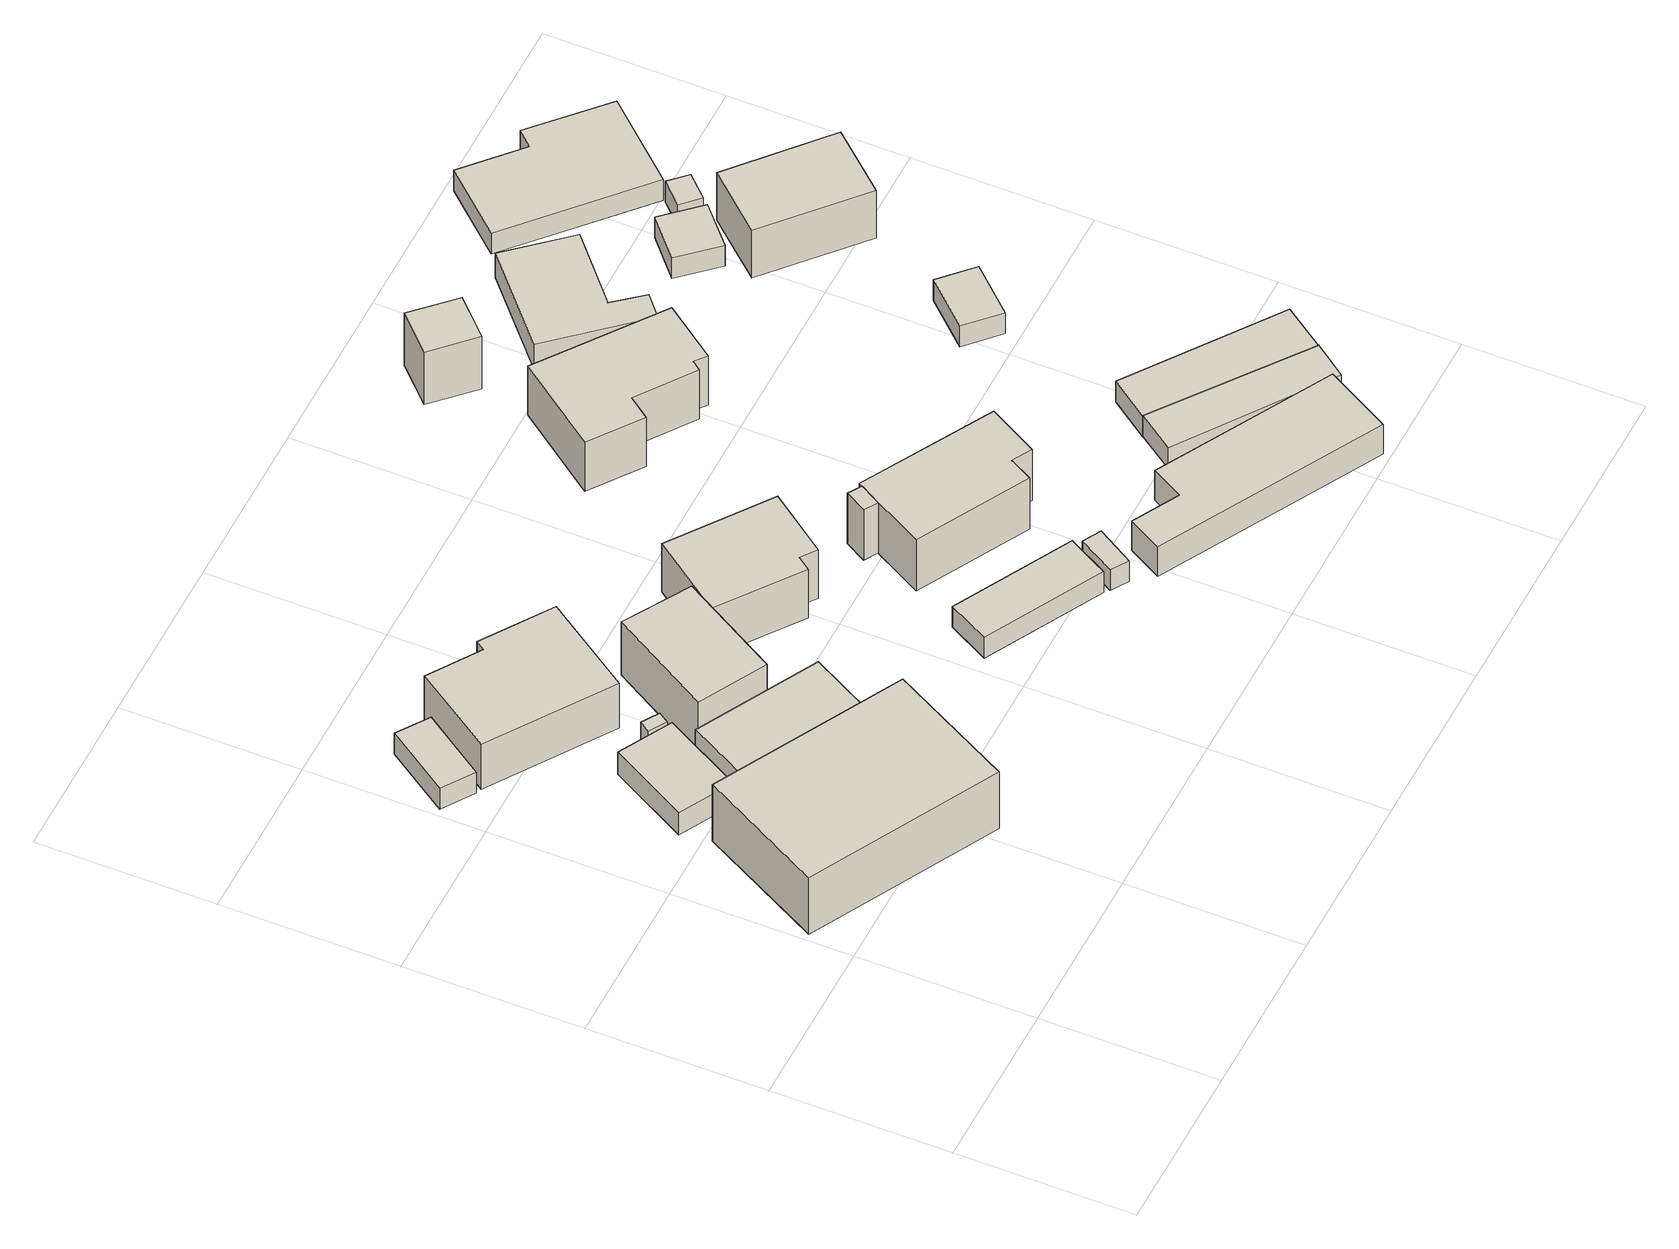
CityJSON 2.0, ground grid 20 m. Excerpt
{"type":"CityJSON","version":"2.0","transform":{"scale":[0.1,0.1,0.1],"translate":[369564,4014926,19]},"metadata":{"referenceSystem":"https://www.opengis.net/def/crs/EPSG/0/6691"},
"CityObjects":{
"building1":{"type":"Building","attributes":{"枝番":1,"利根川水系渡良瀬川洪水浸水想定区域（計画規模）.規模":"L1","利根川水系渡良瀬川洪水浸水想定区域（計画規模）.浸水ランク":"2","利根川水系渡良瀬川洪水浸水想定区域（計画規模）.浸水深":2.29,"利根川水系渡良瀬川洪水浸水想定区域（計画規模）.継続時間":11.9,"利根川水系渡良瀬川洪水浸水想定区域（想定最大規模）.規模":"L2","利根川水系渡良瀬川洪水浸水想定区域（想定最大規模）.浸水ランク":"3","利根川水系渡良瀬川洪水浸水想定区域（想定最大規模）.浸水深":3.91,"利根川水系渡良瀬川洪水浸水想定区域（想定最大規模）.継続時間":32,"利根川水系矢場川洪水浸水想定区域（計画規模）.規模":"L1","利根川水系矢場川洪水浸水想定区域（計画規模）.浸水ランク":"1","利根川水系矢場川洪水浸水想定区域（計画規模）.浸水深":0.05,"利根川水系矢場川洪水浸水想定区域（想定最大規模）.規模":"L2","利根川水系矢場川洪水浸水想定区域（想定最大規模）.浸水ランク":"2","利根川水系矢場川洪水浸水想定区域（想定最大規模）.浸水深":1.38,"利根川水系矢場川洪水浸水想定区域（想定最大規模）.継続時間":16.3,"利根川水系多々良川洪水浸水想定区域（計画規模）.規模":"L1","利根川水系多々良川洪水浸水想定区域（計画規模）.浸水ランク":"2","利根川水系多々良川洪水浸水想定区域（計画規模）.浸水深":0.73,"利根川水系多々良川洪水浸水想定区域（計画規模）.継続時間":4.6,"利根川水系多々良川洪水浸水想定区域（想定最大規模）.規模":"L2","利根川水系多々良川洪水浸水想定区域（想定最大規模）.浸水ランク":"2","利根川水系多々良川洪水浸水想定区域（想定最大規模）.浸水深":1.18,"利根川水系多々良川洪水浸水想定区域（想定最大規模）.継続時間":14.3,"利根川水系利根川洪水浸水想定区域（想定最大規模）.規模":"L2","利根川水系利根川洪水浸水想定区域（想定最大規模）.浸水ランク":"2","利根川水系利根川洪水浸水想定区域（想定最大規模）.浸水深":1.94,"usage":"441","measuredHeight":8.8,"BuildingDetails.prefecture":"10","BuildingDetails.city":"10207","BuildingDetails.surveyYear":2016},"geometry":[{"type":"Solid","lod":"1","boundaries":[[[[0,1,2,3]],[[2,4,5,3]],[[1,6,4,2]],[[0,7,6,1]],[[3,5,7,0]],[[4,6,7,5]]]]}]},
"building2":{"type":"Building","attributes":{"枝番":1,"利根川水系渡良瀬川洪水浸水想定区域（計画規模）.規模":"L1","利根川水系渡良瀬川洪水浸水想定区域（計画規模）.浸水ランク":"2","利根川水系渡良瀬川洪水浸水想定区域（計画規模）.浸水深":1.89,"利根川水系渡良瀬川洪水浸水想定区域（計画規模）.継続時間":11.9,"利根川水系渡良瀬川洪水浸水想定区域（想定最大規模）.規模":"L2","利根川水系渡良瀬川洪水浸水想定区域（想定最大規模）.浸水ランク":"3","利根川水系渡良瀬川洪水浸水想定区域（想定最大規模）.浸水深":3.52,"利根川水系渡良瀬川洪水浸水想定区域（想定最大規模）.継続時間":32.1,"利根川水系矢場川洪水浸水想定区域（想定最大規模）.規模":"L2","利根川水系矢場川洪水浸水想定区域（想定最大規模）.浸水ランク":"2","利根川水系矢場川洪水浸水想定区域（想定最大規模）.浸水深":0.98,"利根川水系矢場川洪水浸水想定区域（想定最大規模）.継続時間":16.3,"利根川水系多々良川洪水浸水想定区域（計画規模）.規模":"L1","利根川水系多々良川洪水浸水想定区域（計画規模）.浸水ランク":"1","利根川水系多々良川洪水浸水想定区域（計画規模）.浸水深":0.33,"利根川水系多々良川洪水浸水想定区域（計画規模）.継続時間":4.6,"利根川水系多々良川洪水浸水想定区域（想定最大規模）.規模":"L2","利根川水系多々良川洪水浸水想定区域（想定最大規模）.浸水ランク":"2","利根川水系多々良川洪水浸水想定区域（想定最大規模）.浸水深":0.79,"利根川水系多々良川洪水浸水想定区域（想定最大規模）.継続時間":14.3,"利根川水系利根川洪水浸水想定区域（想定最大規模）.規模":"L2","利根川水系利根川洪水浸水想定区域（想定最大規模）.浸水ランク":"2","利根川水系利根川洪水浸水想定区域（想定最大規模）.浸水深":1.64,"measuredHeight":3.1,"BuildingDetails.prefecture":"10","BuildingDetails.city":"10207"},"geometry":[{"type":"Solid","lod":"1","boundaries":[[[[8,9,10,11]],[[10,12,13,11]],[[9,14,12,10]],[[8,15,14,9]],[[11,13,15,8]],[[12,14,15,13]]]]}]},
"building3":{"type":"Building","attributes":{"枝番":1,"利根川水系渡良瀬川洪水浸水想定区域（計画規模）.規模":"L1","利根川水系渡良瀬川洪水浸水想定区域（計画規模）.浸水ランク":"2","利根川水系渡良瀬川洪水浸水想定区域（計画規模）.浸水深":1.99,"利根川水系渡良瀬川洪水浸水想定区域（計画規模）.継続時間":11.9,"利根川水系渡良瀬川洪水浸水想定区域（想定最大規模）.規模":"L2","利根川水系渡良瀬川洪水浸水想定区域（想定最大規模）.浸水ランク":"3","利根川水系渡良瀬川洪水浸水想定区域（想定最大規模）.浸水深":3.61,"利根川水系渡良瀬川洪水浸水想定区域（想定最大規模）.継続時間":32,"利根川水系矢場川洪水浸水想定区域（想定最大規模）.規模":"L2","利根川水系矢場川洪水浸水想定区域（想定最大規模）.浸水ランク":"2","利根川水系矢場川洪水浸水想定区域（想定最大規模）.浸水深":1.08,"利根川水系矢場川洪水浸水想定区域（想定最大規模）.継続時間":16.3,"利根川水系多々良川洪水浸水想定区域（計画規模）.規模":"L1","利根川水系多々良川洪水浸水想定区域（計画規模）.浸水ランク":"1","利根川水系多々良川洪水浸水想定区域（計画規模）.浸水深":0.43,"利根川水系多々良川洪水浸水想定区域（計画規模）.継続時間":4.6,"利根川水系多々良川洪水浸水想定区域（想定最大規模）.規模":"L2","利根川水系多々良川洪水浸水想定区域（想定最大規模）.浸水ランク":"2","利根川水系多々良川洪水浸水想定区域（想定最大規模）.浸水深":0.89,"利根川水系多々良川洪水浸水想定区域（想定最大規模）.継続時間":14.3,"利根川水系利根川洪水浸水想定区域（想定最大規模）.規模":"L2","利根川水系利根川洪水浸水想定区域（想定最大規模）.浸水ランク":"2","利根川水系利根川洪水浸水想定区域（想定最大規模）.浸水深":1.64,"usage":"411","measuredHeight":3.6,"BuildingDetails.prefecture":"10","BuildingDetails.city":"10207","BuildingDetails.surveyYear":2016},"geometry":[{"type":"Solid","lod":"1","boundaries":[[[[16,17,18,19]],[[18,20,21,19]],[[17,22,20,18]],[[16,23,22,17]],[[19,21,23,16]],[[20,22,23,21]]]]}]},
"building4":{"type":"Building","attributes":{"枝番":1,"利根川水系渡良瀬川洪水浸水想定区域（計画規模）.規模":"L1","利根川水系渡良瀬川洪水浸水想定区域（計画規模）.浸水ランク":"2","利根川水系渡良瀬川洪水浸水想定区域（計画規模）.浸水深":1.99,"利根川水系渡良瀬川洪水浸水想定区域（計画規模）.継続時間":11.9,"利根川水系渡良瀬川洪水浸水想定区域（想定最大規模）.規模":"L2","利根川水系渡良瀬川洪水浸水想定区域（想定最大規模）.浸水ランク":"3","利根川水系渡良瀬川洪水浸水想定区域（想定最大規模）.浸水深":3.61,"利根川水系渡良瀬川洪水浸水想定区域（想定最大規模）.継続時間":32,"利根川水系矢場川洪水浸水想定区域（想定最大規模）.規模":"L2","利根川水系矢場川洪水浸水想定区域（想定最大規模）.浸水ランク":"2","利根川水系矢場川洪水浸水想定区域（想定最大規模）.浸水深":1.08,"利根川水系矢場川洪水浸水想定区域（想定最大規模）.継続時間":16.3,"利根川水系多々良川洪水浸水想定区域（計画規模）.規模":"L1","利根川水系多々良川洪水浸水想定区域（計画規模）.浸水ランク":"1","利根川水系多々良川洪水浸水想定区域（計画規模）.浸水深":0.43,"利根川水系多々良川洪水浸水想定区域（計画規模）.継続時間":4.6,"利根川水系多々良川洪水浸水想定区域（想定最大規模）.規模":"L2","利根川水系多々良川洪水浸水想定区域（想定最大規模）.浸水ランク":"2","利根川水系多々良川洪水浸水想定区域（想定最大規模）.浸水深":0.89,"利根川水系多々良川洪水浸水想定区域（想定最大規模）.継続時間":14.3,"利根川水系利根川洪水浸水想定区域（想定最大規模）.規模":"L2","利根川水系利根川洪水浸水想定区域（想定最大規模）.浸水ランク":"2","利根川水系利根川洪水浸水想定区域（想定最大規模）.浸水深":1.74,"BuildingDetails.prefecture":"10","BuildingDetails.city":"10207"},"geometry":[{"type":"Solid","lod":"1","boundaries":[[[[24,25,26,27]],[[26,28,29,27]],[[25,30,28,26]],[[24,31,30,25]],[[27,29,31,24]],[[28,30,31,29]]]]}]},
"building5":{"type":"Building","attributes":{"枝番":1,"利根川水系渡良瀬川洪水浸水想定区域（計画規模）.規模":"L1","利根川水系渡良瀬川洪水浸水想定区域（計画規模）.浸水ランク":"2","利根川水系渡良瀬川洪水浸水想定区域（計画規模）.浸水深":2.19,"利根川水系渡良瀬川洪水浸水想定区域（計画規模）.継続時間":11.9,"利根川水系渡良瀬川洪水浸水想定区域（想定最大規模）.規模":"L2","利根川水系渡良瀬川洪水浸水想定区域（想定最大規模）.浸水ランク":"3","利根川水系渡良瀬川洪水浸水想定区域（想定最大規模）.浸水深":3.8,"利根川水系渡良瀬川洪水浸水想定区域（想定最大規模）.継続時間":32,"利根川水系矢場川洪水浸水想定区域（想定最大規模）.規模":"L2","利根川水系矢場川洪水浸水想定区域（想定最大規模）.浸水ランク":"2","利根川水系矢場川洪水浸水想定区域（想定最大規模）.浸水深":1.28,"利根川水系矢場川洪水浸水想定区域（想定最大規模）.継続時間":16.3,"利根川水系多々良川洪水浸水想定区域（計画規模）.規模":"L1","利根川水系多々良川洪水浸水想定区域（計画規模）.浸水ランク":"2","利根川水系多々良川洪水浸水想定区域（計画規模）.浸水深":0.63,"利根川水系多々良川洪水浸水想定区域（計画規模）.継続時間":4.6,"利根川水系多々良川洪水浸水想定区域（想定最大規模）.規模":"L2","利根川水系多々良川洪水浸水想定区域（想定最大規模）.浸水ランク":"2","利根川水系多々良川洪水浸水想定区域（想定最大規模）.浸水深":1.09,"利根川水系多々良川洪水浸水想定区域（想定最大規模）.継続時間":14.3,"利根川水系利根川洪水浸水想定区域（想定最大規模）.規模":"L2","利根川水系利根川洪水浸水想定区域（想定最大規模）.浸水ランク":"2","利根川水系利根川洪水浸水想定区域（想定最大規模）.浸水深":1.84,"usage":"441","measuredHeight":5.3,"BuildingDetails.prefecture":"10","BuildingDetails.city":"10207","BuildingDetails.surveyYear":2016},"geometry":[{"type":"Solid","lod":"1","boundaries":[[[[32,33,34,35,36]],[[35,37,38,36]],[[34,39,37,35]],[[33,40,39,34]],[[32,41,40,33]],[[36,38,41,32]],[[37,39,40,41,38]]]]}]},
"building6":{"type":"Building","attributes":{"枝番":1,"利根川水系渡良瀬川洪水浸水想定区域（計画規模）.規模":"L1","利根川水系渡良瀬川洪水浸水想定区域（計画規模）.浸水ランク":"2","利根川水系渡良瀬川洪水浸水想定区域（計画規模）.浸水深":2.08,"利根川水系渡良瀬川洪水浸水想定区域（計画規模）.継続時間":11.9,"利根川水系渡良瀬川洪水浸水想定区域（想定最大規模）.規模":"L2","利根川水系渡良瀬川洪水浸水想定区域（想定最大規模）.浸水ランク":"3","利根川水系渡良瀬川洪水浸水想定区域（想定最大規模）.浸水深":3.72,"利根川水系渡良瀬川洪水浸水想定区域（想定最大規模）.継続時間":32,"利根川水系矢場川洪水浸水想定区域（想定最大規模）.規模":"L2","利根川水系矢場川洪水浸水想定区域（想定最大規模）.浸水ランク":"2","利根川水系矢場川洪水浸水想定区域（想定最大規模）.浸水深":1.17,"利根川水系矢場川洪水浸水想定区域（想定最大規模）.継続時間":16.3,"利根川水系多々良川洪水浸水想定区域（計画規模）.規模":"L1","利根川水系多々良川洪水浸水想定区域（計画規模）.浸水ランク":"2","利根川水系多々良川洪水浸水想定区域（計画規模）.浸水深":0.53,"利根川水系多々良川洪水浸水想定区域（計画規模）.継続時間":4.6,"利根川水系多々良川洪水浸水想定区域（想定最大規模）.規模":"L2","利根川水系多々良川洪水浸水想定区域（想定最大規模）.浸水ランク":"2","利根川水系多々良川洪水浸水想定区域（想定最大規模）.浸水深":0.99,"利根川水系多々良川洪水浸水想定区域（想定最大規模）.継続時間":14.3,"利根川水系利根川洪水浸水想定区域（想定最大規模）.規模":"L2","利根川水系利根川洪水浸水想定区域（想定最大規模）.浸水ランク":"2","利根川水系利根川洪水浸水想定区域（想定最大規模）.浸水深":1.64,"usage":"411","measuredHeight":7.7,"BuildingDetails.prefecture":"10","BuildingDetails.city":"10207","BuildingDetails.surveyYear":2016},"geometry":[{"type":"Solid","lod":"1","boundaries":[[[[42,43,44,45,46,47]],[[46,48,49,47]],[[45,50,48,46]],[[44,51,50,45]],[[43,52,51,44]],[[42,53,52,43]],[[47,49,53,42]],[[48,50,51,52,53,49]]]]}]},
"building7":{"type":"Building","attributes":{"枝番":1,"利根川水系渡良瀬川洪水浸水想定区域（計画規模）.規模":"L1","利根川水系渡良瀬川洪水浸水想定区域（計画規模）.浸水ランク":"2","利根川水系渡良瀬川洪水浸水想定区域（計画規模）.浸水深":1.99,"利根川水系渡良瀬川洪水浸水想定区域（計画規模）.継続時間":11.9,"利根川水系渡良瀬川洪水浸水想定区域（想定最大規模）.規模":"L2","利根川水系渡良瀬川洪水浸水想定区域（想定最大規模）.浸水ランク":"3","利根川水系渡良瀬川洪水浸水想定区域（想定最大規模）.浸水深":3.61,"利根川水系渡良瀬川洪水浸水想定区域（想定最大規模）.継続時間":32,"利根川水系矢場川洪水浸水想定区域（想定最大規模）.規模":"L2","利根川水系矢場川洪水浸水想定区域（想定最大規模）.浸水ランク":"2","利根川水系矢場川洪水浸水想定区域（想定最大規模）.浸水深":1.08,"利根川水系矢場川洪水浸水想定区域（想定最大規模）.継続時間":16.3,"利根川水系多々良川洪水浸水想定区域（計画規模）.規模":"L1","利根川水系多々良川洪水浸水想定区域（計画規模）.浸水ランク":"1","利根川水系多々良川洪水浸水想定区域（計画規模）.浸水深":0.43,"利根川水系多々良川洪水浸水想定区域（計画規模）.継続時間":4.6,"利根川水系多々良川洪水浸水想定区域（想定最大規模）.規模":"L2","利根川水系多々良川洪水浸水想定区域（想定最大規模）.浸水ランク":"2","利根川水系多々良川洪水浸水想定区域（想定最大規模）.浸水深":0.89,"利根川水系多々良川洪水浸水想定区域（想定最大規模）.継続時間":14.3,"利根川水系利根川洪水浸水想定区域（想定最大規模）.規模":"L2","利根川水系利根川洪水浸水想定区域（想定最大規模）.浸水ランク":"2","利根川水系利根川洪水浸水想定区域（想定最大規模）.浸水深":1.74,"usage":"413","measuredHeight":8.5,"BuildingDetails.prefecture":"10","BuildingDetails.city":"10207","BuildingDetails.surveyYear":2016},"geometry":[{"type":"Solid","lod":"1","boundaries":[[[[54,55,56,57]],[[56,58,59,57]],[[55,60,58,56]],[[54,61,60,55]],[[57,59,61,54]],[[58,60,61,59]]]]}]},
"building8":{"type":"Building","attributes":{"枝番":1,"利根川水系渡良瀬川洪水浸水想定区域（計画規模）.規模":"L1","利根川水系渡良瀬川洪水浸水想定区域（計画規模）.浸水ランク":"2","利根川水系渡良瀬川洪水浸水想定区域（計画規模）.浸水深":1.99,"利根川水系渡良瀬川洪水浸水想定区域（計画規模）.継続時間":11.9,"利根川水系渡良瀬川洪水浸水想定区域（想定最大規模）.規模":"L2","利根川水系渡良瀬川洪水浸水想定区域（想定最大規模）.浸水ランク":"3","利根川水系渡良瀬川洪水浸水想定区域（想定最大規模）.浸水深":3.6,"利根川水系渡良瀬川洪水浸水想定区域（想定最大規模）.継続時間":32,"利根川水系矢場川洪水浸水想定区域（想定最大規模）.規模":"L2","利根川水系矢場川洪水浸水想定区域（想定最大規模）.浸水ランク":"2","利根川水系矢場川洪水浸水想定区域（想定最大規模）.浸水深":1.08,"利根川水系矢場川洪水浸水想定区域（想定最大規模）.継続時間":16.3,"利根川水系多々良川洪水浸水想定区域（計画規模）.規模":"L1","利根川水系多々良川洪水浸水想定区域（計画規模）.浸水ランク":"1","利根川水系多々良川洪水浸水想定区域（計画規模）.浸水深":0.43,"利根川水系多々良川洪水浸水想定区域（計画規模）.継続時間":4.6,"利根川水系多々良川洪水浸水想定区域（想定最大規模）.規模":"L2","利根川水系多々良川洪水浸水想定区域（想定最大規模）.浸水ランク":"2","利根川水系多々良川洪水浸水想定区域（想定最大規模）.浸水深":0.89,"利根川水系多々良川洪水浸水想定区域（想定最大規模）.継続時間":14.3,"利根川水系利根川洪水浸水想定区域（想定最大規模）.規模":"L2","利根川水系利根川洪水浸水想定区域（想定最大規模）.浸水ランク":"2","利根川水系利根川洪水浸水想定区域（想定最大規模）.浸水深":1.64,"usage":"411","measuredHeight":8.4,"BuildingDetails.prefecture":"10","BuildingDetails.city":"10207","BuildingDetails.surveyYear":2016},"geometry":[{"type":"Solid","lod":"1","boundaries":[[[[62,63,64,65,66,67]],[[66,68,69,67]],[[65,70,68,66]],[[64,71,70,65]],[[63,72,71,64]],[[62,73,72,63]],[[67,69,73,62]],[[68,70,71,72,73,69]]]]}]},
"building9":{"type":"Building","attributes":{"枝番":1,"利根川水系渡良瀬川洪水浸水想定区域（計画規模）.規模":"L1","利根川水系渡良瀬川洪水浸水想定区域（計画規模）.浸水ランク":"2","利根川水系渡良瀬川洪水浸水想定区域（計画規模）.浸水深":2.29,"利根川水系渡良瀬川洪水浸水想定区域（計画規模）.継続時間":11.9,"利根川水系渡良瀬川洪水浸水想定区域（想定最大規模）.規模":"L2","利根川水系渡良瀬川洪水浸水想定区域（想定最大規模）.浸水ランク":"3","利根川水系渡良瀬川洪水浸水想定区域（想定最大規模）.浸水深":3.89,"利根川水系渡良瀬川洪水浸水想定区域（想定最大規模）.継続時間":32,"利根川水系矢場川洪水浸水想定区域（計画規模）.規模":"L1","利根川水系矢場川洪水浸水想定区域（計画規模）.浸水ランク":"1","利根川水系矢場川洪水浸水想定区域（計画規模）.浸水深":0.35,"利根川水系矢場川洪水浸水想定区域（想定最大規模）.規模":"L2","利根川水系矢場川洪水浸水想定区域（想定最大規模）.浸水ランク":"2","利根川水系矢場川洪水浸水想定区域（想定最大規模）.浸水深":1.38,"利根川水系矢場川洪水浸水想定区域（想定最大規模）.継続時間":16.3,"利根川水系多々良川洪水浸水想定区域（計画規模）.規模":"L1","利根川水系多々良川洪水浸水想定区域（計画規模）.浸水ランク":"2","利根川水系多々良川洪水浸水想定区域（計画規模）.浸水深":0.73,"利根川水系多々良川洪水浸水想定区域（計画規模）.継続時間":4.6,"利根川水系多々良川洪水浸水想定区域（想定最大規模）.規模":"L2","利根川水系多々良川洪水浸水想定区域（想定最大規模）.浸水ランク":"2","利根川水系多々良川洪水浸水想定区域（想定最大規模）.浸水深":1.18,"利根川水系多々良川洪水浸水想定区域（想定最大規模）.継続時間":14.3,"利根川水系利根川洪水浸水想定区域（想定最大規模）.規模":"L2","利根川水系利根川洪水浸水想定区域（想定最大規模）.浸水ランク":"2","利根川水系利根川洪水浸水想定区域（想定最大規模）.浸水深":2.04,"usage":"451","BuildingDetails.prefecture":"10","BuildingDetails.city":"10207","BuildingDetails.surveyYear":2016},"geometry":[{"type":"Solid","lod":"1","boundaries":[[[[74,75,76,77]],[[76,78,79,77]],[[75,80,78,76]],[[74,81,80,75]],[[77,79,81,74]],[[78,80,81,79]]]]}]},
"building10":{"type":"Building","attributes":{"枝番":1,"利根川水系渡良瀬川洪水浸水想定区域（計画規模）.規模":"L1","利根川水系渡良瀬川洪水浸水想定区域（計画規模）.浸水ランク":"2","利根川水系渡良瀬川洪水浸水想定区域（計画規模）.浸水深":1.99,"利根川水系渡良瀬川洪水浸水想定区域（計画規模）.継続時間":11.9,"利根川水系渡良瀬川洪水浸水想定区域（想定最大規模）.規模":"L2","利根川水系渡良瀬川洪水浸水想定区域（想定最大規模）.浸水ランク":"3","利根川水系渡良瀬川洪水浸水想定区域（想定最大規模）.浸水深":3.58,"利根川水系渡良瀬川洪水浸水想定区域（想定最大規模）.継続時間":32,"利根川水系矢場川洪水浸水想定区域（想定最大規模）.規模":"L2","利根川水系矢場川洪水浸水想定区域（想定最大規模）.浸水ランク":"2","利根川水系矢場川洪水浸水想定区域（想定最大規模）.浸水深":1.08,"利根川水系矢場川洪水浸水想定区域（想定最大規模）.継続時間":16.3,"利根川水系多々良川洪水浸水想定区域（計画規模）.規模":"L1","利根川水系多々良川洪水浸水想定区域（計画規模）.浸水ランク":"1","利根川水系多々良川洪水浸水想定区域（計画規模）.浸水深":0.43,"利根川水系多々良川洪水浸水想定区域（計画規模）.継続時間":4.6,"利根川水系多々良川洪水浸水想定区域（想定最大規模）.規模":"L2","利根川水系多々良川洪水浸水想定区域（想定最大規模）.浸水ランク":"2","利根川水系多々良川洪水浸水想定区域（想定最大規模）.浸水深":0.89,"利根川水系多々良川洪水浸水想定区域（想定最大規模）.継続時間":14.3,"利根川水系利根川洪水浸水想定区域（想定最大規模）.規模":"L2","利根川水系利根川洪水浸水想定区域（想定最大規模）.浸水ランク":"2","利根川水系利根川洪水浸水想定区域（想定最大規模）.浸水深":1.54,"measuredHeight":7.5,"BuildingDetails.prefecture":"10","BuildingDetails.city":"10207"},"geometry":[{"type":"Solid","lod":"1","boundaries":[[[[82,83,84,85]],[[84,86,87,85]],[[83,88,86,84]],[[82,89,88,83]],[[85,87,89,82]],[[86,88,89,87]]]]}]},
"building11":{"type":"Building","attributes":{"枝番":1,"利根川水系渡良瀬川洪水浸水想定区域（計画規模）.規模":"L1","利根川水系渡良瀬川洪水浸水想定区域（計画規模）.浸水ランク":"2","利根川水系渡良瀬川洪水浸水想定区域（計画規模）.浸水深":2.19,"利根川水系渡良瀬川洪水浸水想定区域（計画規模）.継続時間":13.1,"利根川水系渡良瀬川洪水浸水想定区域（想定最大規模）.規模":"L2","利根川水系渡良瀬川洪水浸水想定区域（想定最大規模）.浸水ランク":"3","利根川水系渡良瀬川洪水浸水想定区域（想定最大規模）.浸水深":3.79,"利根川水系渡良瀬川洪水浸水想定区域（想定最大規模）.継続時間":34,"利根川水系矢場川洪水浸水想定区域（想定最大規模）.規模":"L2","利根川水系矢場川洪水浸水想定区域（想定最大規模）.浸水ランク":"2","利根川水系矢場川洪水浸水想定区域（想定最大規模）.浸水深":1.28,"利根川水系矢場川洪水浸水想定区域（想定最大規模）.継続時間":18.1,"利根川水系多々良川洪水浸水想定区域（計画規模）.規模":"L1","利根川水系多々良川洪水浸水想定区域（計画規模）.浸水ランク":"2","利根川水系多々良川洪水浸水想定区域（計画規模）.浸水深":0.63,"利根川水系多々良川洪水浸水想定区域（計画規模）.継続時間":6.4,"利根川水系多々良川洪水浸水想定区域（想定最大規模）.規模":"L2","利根川水系多々良川洪水浸水想定区域（想定最大規模）.浸水ランク":"2","利根川水系多々良川洪水浸水想定区域（想定最大規模）.浸水深":1.09,"利根川水系多々良川洪水浸水想定区域（想定最大規模）.継続時間":16.2,"利根川水系利根川洪水浸水想定区域（想定最大規模）.規模":"L2","利根川水系利根川洪水浸水想定区域（想定最大規模）.浸水ランク":"2","利根川水系利根川洪水浸水想定区域（想定最大規模）.浸水深":1.74,"BuildingDetails.prefecture":"10","BuildingDetails.city":"10207"},"geometry":[{"type":"Solid","lod":"1","boundaries":[[[[90,91,92,93]],[[92,94,95,93]],[[91,96,94,92]],[[90,97,96,91]],[[93,95,97,90]],[[94,96,97,95]]]]}]},
"building12":{"type":"Building","attributes":{"枝番":1,"利根川水系渡良瀬川洪水浸水想定区域（計画規模）.規模":"L1","利根川水系渡良瀬川洪水浸水想定区域（計画規模）.浸水ランク":"2","利根川水系渡良瀬川洪水浸水想定区域（計画規模）.浸水深":2.19,"利根川水系渡良瀬川洪水浸水想定区域（計画規模）.継続時間":13.1,"利根川水系渡良瀬川洪水浸水想定区域（想定最大規模）.規模":"L2","利根川水系渡良瀬川洪水浸水想定区域（想定最大規模）.浸水ランク":"3","利根川水系渡良瀬川洪水浸水想定区域（想定最大規模）.浸水深":3.78,"利根川水系渡良瀬川洪水浸水想定区域（想定最大規模）.継続時間":34,"利根川水系矢場川洪水浸水想定区域（想定最大規模）.規模":"L2","利根川水系矢場川洪水浸水想定区域（想定最大規模）.浸水ランク":"2","利根川水系矢場川洪水浸水想定区域（想定最大規模）.浸水深":1.28,"利根川水系矢場川洪水浸水想定区域（想定最大規模）.継続時間":18.1,"利根川水系多々良川洪水浸水想定区域（計画規模）.規模":"L1","利根川水系多々良川洪水浸水想定区域（計画規模）.浸水ランク":"2","利根川水系多々良川洪水浸水想定区域（計画規模）.浸水深":0.63,"利根川水系多々良川洪水浸水想定区域（計画規模）.継続時間":6.4,"利根川水系多々良川洪水浸水想定区域（想定最大規模）.規模":"L2","利根川水系多々良川洪水浸水想定区域（想定最大規模）.浸水ランク":"2","利根川水系多々良川洪水浸水想定区域（想定最大規模）.浸水深":1.09,"利根川水系多々良川洪水浸水想定区域（想定最大規模）.継続時間":16.2,"利根川水系利根川洪水浸水想定区域（想定最大規模）.規模":"L2","利根川水系利根川洪水浸水想定区域（想定最大規模）.浸水ランク":"2","利根川水系利根川洪水浸水想定区域（想定最大規模）.浸水深":1.74,"usage":"411","measuredHeight":7.6,"BuildingDetails.prefecture":"10","BuildingDetails.city":"10207","BuildingDetails.surveyYear":2016},"geometry":[{"type":"Solid","lod":"1","boundaries":[[[[98,99,100,101,102,103]],[[102,104,105,103]],[[101,106,104,102]],[[100,107,106,101]],[[99,108,107,100]],[[98,109,108,99]],[[103,105,109,98]],[[104,106,107,108,109,105]]]]}]},
"building13":{"type":"Building","attributes":{"枝番":1,"利根川水系渡良瀬川洪水浸水想定区域（計画規模）.規模":"L1","利根川水系渡良瀬川洪水浸水想定区域（計画規模）.浸水ランク":"2","利根川水系渡良瀬川洪水浸水想定区域（計画規模）.浸水深":1.99,"利根川水系渡良瀬川洪水浸水想定区域（計画規模）.継続時間":12.4,"利根川水系渡良瀬川洪水浸水想定区域（想定最大規模）.規模":"L2","利根川水系渡良瀬川洪水浸水想定区域（想定最大規模）.浸水ランク":"3","利根川水系渡良瀬川洪水浸水想定区域（想定最大規模）.浸水深":3.58,"利根川水系渡良瀬川洪水浸水想定区域（想定最大規模）.継続時間":32.9,"利根川水系矢場川洪水浸水想定区域（想定最大規模）.規模":"L2","利根川水系矢場川洪水浸水想定区域（想定最大規模）.浸水ランク":"2","利根川水系矢場川洪水浸水想定区域（想定最大規模）.浸水深":1.08,"利根川水系矢場川洪水浸水想定区域（想定最大規模）.継続時間":17.2,"利根川水系多々良川洪水浸水想定区域（計画規模）.規模":"L1","利根川水系多々良川洪水浸水想定区域（計画規模）.浸水ランク":"1","利根川水系多々良川洪水浸水想定区域（計画規模）.浸水深":0.43,"利根川水系多々良川洪水浸水想定区域（計画規模）.継続時間":5.6,"利根川水系多々良川洪水浸水想定区域（想定最大規模）.規模":"L2","利根川水系多々良川洪水浸水想定区域（想定最大規模）.浸水ランク":"2","利根川水系多々良川洪水浸水想定区域（想定最大規模）.浸水深":0.89,"利根川水系多々良川洪水浸水想定区域（想定最大規模）.継続時間":15.2,"利根川水系利根川洪水浸水想定区域（想定最大規模）.規模":"L2","利根川水系利根川洪水浸水想定区域（想定最大規模）.浸水ランク":"2","利根川水系利根川洪水浸水想定区域（想定最大規模）.浸水深":1.84,"usage":"411","measuredHeight":5.3,"BuildingDetails.prefecture":"10","BuildingDetails.city":"10207","BuildingDetails.surveyYear":2016},"geometry":[{"type":"Solid","lod":"1","boundaries":[[[[110,111,112,113,114,115]],[[114,116,117,115]],[[113,118,116,114]],[[112,119,118,113]],[[111,120,119,112]],[[110,121,120,111]],[[115,117,121,110]],[[116,118,119,120,121,117]]]]}]},
"building14":{"type":"Building","attributes":{"枝番":1,"利根川水系渡良瀬川洪水浸水想定区域（計画規模）.規模":"L1","利根川水系渡良瀬川洪水浸水想定区域（計画規模）.浸水ランク":"2","利根川水系渡良瀬川洪水浸水想定区域（計画規模）.浸水深":1.79,"利根川水系渡良瀬川洪水浸水想定区域（計画規模）.継続時間":11,"利根川水系渡良瀬川洪水浸水想定区域（想定最大規模）.規模":"L2","利根川水系渡良瀬川洪水浸水想定区域（想定最大規模）.浸水ランク":"3","利根川水系渡良瀬川洪水浸水想定区域（想定最大規模）.浸水深":3.39,"利根川水系渡良瀬川洪水浸水想定区域（想定最大規模）.継続時間":30.7,"利根川水系矢場川洪水浸水想定区域（想定最大規模）.規模":"L2","利根川水系矢場川洪水浸水想定区域（想定最大規模）.浸水ランク":"2","利根川水系矢場川洪水浸水想定区域（想定最大規模）.浸水深":0.88,"利根川水系矢場川洪水浸水想定区域（想定最大規模）.継続時間":14.6,"利根川水系多々良川洪水浸水想定区域（計画規模）.規模":"L1","利根川水系多々良川洪水浸水想定区域（計画規模）.浸水ランク":"1","利根川水系多々良川洪水浸水想定区域（計画規模）.浸水深":0.23,"利根川水系多々良川洪水浸水想定区域（計画規模）.継続時間":2.1,"利根川水系多々良川洪水浸水想定区域（想定最大規模）.規模":"L2","利根川水系多々良川洪水浸水想定区域（想定最大規模）.浸水ランク":"2","利根川水系多々良川洪水浸水想定区域（想定最大規模）.浸水深":0.69,"利根川水系多々良川洪水浸水想定区域（想定最大規模）.継続時間":12.3,"利根川水系利根川洪水浸水想定区域（想定最大規模）.規模":"L2","利根川水系利根川洪水浸水想定区域（想定最大規模）.浸水ランク":"2","利根川水系利根川洪水浸水想定区域（想定最大規模）.浸水深":1.64,"usage":"411","measuredHeight":8,"BuildingDetails.prefecture":"10","BuildingDetails.city":"10207","BuildingDetails.surveyYear":2016},"geometry":[{"type":"Solid","lod":"1","boundaries":[[[[122,123,124,125,126,127,128,129]],[[128,130,131,129]],[[127,132,130,128]],[[126,133,132,127]],[[125,134,133,126]],[[124,135,134,125]],[[123,136,135,124]],[[122,137,136,123]],[[129,131,137,122]],[[130,132,133,134,135,136,137,131]]]]}]},
"building15":{"type":"Building","attributes":{"枝番":1,"利根川水系渡良瀬川洪水浸水想定区域（計画規模）.規模":"L1","利根川水系渡良瀬川洪水浸水想定区域（計画規模）.浸水ランク":"2","利根川水系渡良瀬川洪水浸水想定区域（計画規模）.浸水深":1.99,"利根川水系渡良瀬川洪水浸水想定区域（計画規模）.継続時間":12.1,"利根川水系渡良瀬川洪水浸水想定区域（想定最大規模）.規模":"L2","利根川水系渡良瀬川洪水浸水想定区域（想定最大規模）.浸水ランク":"3","利根川水系渡良瀬川洪水浸水想定区域（想定最大規模）.浸水深":3.61,"利根川水系渡良瀬川洪水浸水想定区域（想定最大規模）.継続時間":32.6,"利根川水系矢場川洪水浸水想定区域（想定最大規模）.規模":"L2","利根川水系矢場川洪水浸水想定区域（想定最大規模）.浸水ランク":"2","利根川水系矢場川洪水浸水想定区域（想定最大規模）.浸水深":1.08,"利根川水系矢場川洪水浸水想定区域（想定最大規模）.継続時間":16.7,"利根川水系多々良川洪水浸水想定区域（計画規模）.規模":"L1","利根川水系多々良川洪水浸水想定区域（計画規模）.浸水ランク":"1","利根川水系多々良川洪水浸水想定区域（計画規模）.浸水深":0.43,"利根川水系多々良川洪水浸水想定区域（計画規模）.継続時間":5.1,"利根川水系多々良川洪水浸水想定区域（想定最大規模）.規模":"L2","利根川水系多々良川洪水浸水想定区域（想定最大規模）.浸水ランク":"2","利根川水系多々良川洪水浸水想定区域（想定最大規模）.浸水深":0.89,"利根川水系多々良川洪水浸水想定区域（想定最大規模）.継続時間":14.7,"利根川水系利根川洪水浸水想定区域（想定最大規模）.規模":"L2","利根川水系利根川洪水浸水想定区域（想定最大規模）.浸水ランク":"2","利根川水系利根川洪水浸水想定区域（想定最大規模）.浸水深":1.64,"usage":"411","measuredHeight":8.4,"BuildingDetails.prefecture":"10","BuildingDetails.city":"10207","BuildingDetails.surveyYear":2016},"geometry":[{"type":"Solid","lod":"1","boundaries":[[[[138,139,140,141]],[[140,142,143,141]],[[139,144,142,140]],[[138,145,144,139]],[[141,143,145,138]],[[142,144,145,143]]]]}]},
"building16":{"type":"Building","attributes":{"枝番":1,"利根川水系渡良瀬川洪水浸水想定区域（計画規模）.規模":"L1","利根川水系渡良瀬川洪水浸水想定区域（計画規模）.浸水ランク":"2","利根川水系渡良瀬川洪水浸水想定区域（計画規模）.浸水深":2.27,"利根川水系渡良瀬川洪水浸水想定区域（計画規模）.継続時間":14.2,"利根川水系渡良瀬川洪水浸水想定区域（想定最大規模）.規模":"L2","利根川水系渡良瀬川洪水浸水想定区域（想定最大規模）.浸水ランク":"3","利根川水系渡良瀬川洪水浸水想定区域（想定最大規模）.浸水深":3.87,"利根川水系渡良瀬川洪水浸水想定区域（想定最大規模）.継続時間":35.7,"利根川水系矢場川洪水浸水想定区域（想定最大規模）.規模":"L2","利根川水系矢場川洪水浸水想定区域（想定最大規模）.浸水ランク":"2","利根川水系矢場川洪水浸水想定区域（想定最大規模）.浸水深":1.38,"利根川水系矢場川洪水浸水想定区域（想定最大規模）.継続時間":19.7,"利根川水系多々良川洪水浸水想定区域（計画規模）.規模":"L1","利根川水系多々良川洪水浸水想定区域（計画規模）.浸水ランク":"2","利根川水系多々良川洪水浸水想定区域（計画規模）.浸水深":0.73,"利根川水系多々良川洪水浸水想定区域（計画規模）.継続時間":7.7,"利根川水系多々良川洪水浸水想定区域（想定最大規模）.規模":"L2","利根川水系多々良川洪水浸水想定区域（想定最大規模）.浸水ランク":"2","利根川水系多々良川洪水浸水想定区域（想定最大規模）.浸水深":1.18,"利根川水系多々良川洪水浸水想定区域（想定最大規模）.継続時間":17.8,"利根川水系利根川洪水浸水想定区域（想定最大規模）.規模":"L2","利根川水系利根川洪水浸水想定区域（想定最大規模）.浸水ランク":"2","利根川水系利根川洪水浸水想定区域（想定最大規模）.浸水深":2.04,"usage":"415","BuildingDetails.prefecture":"10","BuildingDetails.city":"10207","BuildingDetails.surveyYear":2016},"geometry":[{"type":"Solid","lod":"1","boundaries":[[[[146,147,148,149]],[[148,150,151,149]],[[147,152,150,148]],[[146,153,152,147]],[[149,151,153,146]],[[150,152,153,151]]]]}]},
"building17":{"type":"Building","attributes":{"枝番":1,"利根川水系渡良瀬川洪水浸水想定区域（計画規模）.規模":"L1","利根川水系渡良瀬川洪水浸水想定区域（計画規模）.浸水ランク":"2","利根川水系渡良瀬川洪水浸水想定区域（計画規模）.浸水深":1.99,"利根川水系渡良瀬川洪水浸水想定区域（計画規模）.継続時間":11,"利根川水系渡良瀬川洪水浸水想定区域（想定最大規模）.規模":"L2","利根川水系渡良瀬川洪水浸水想定区域（想定最大規模）.浸水ランク":"3","利根川水系渡良瀬川洪水浸水想定区域（想定最大規模）.浸水深":3.61,"利根川水系渡良瀬川洪水浸水想定区域（想定最大規模）.継続時間":30.7,"利根川水系矢場川洪水浸水想定区域（想定最大規模）.規模":"L2","利根川水系矢場川洪水浸水想定区域（想定最大規模）.浸水ランク":"2","利根川水系矢場川洪水浸水想定区域（想定最大規模）.浸水深":1.08,"利根川水系矢場川洪水浸水想定区域（想定最大規模）.継続時間":14.6,"利根川水系多々良川洪水浸水想定区域（計画規模）.規模":"L1","利根川水系多々良川洪水浸水想定区域（計画規模）.浸水ランク":"1","利根川水系多々良川洪水浸水想定区域（計画規模）.浸水深":0.43,"利根川水系多々良川洪水浸水想定区域（計画規模）.継続時間":2.1,"利根川水系多々良川洪水浸水想定区域（想定最大規模）.規模":"L2","利根川水系多々良川洪水浸水想定区域（想定最大規模）.浸水ランク":"2","利根川水系多々良川洪水浸水想定区域（想定最大規模）.浸水深":0.89,"利根川水系多々良川洪水浸水想定区域（想定最大規模）.継続時間":12.3,"利根川水系利根川洪水浸水想定区域（想定最大規模）.規模":"L2","利根川水系利根川洪水浸水想定区域（想定最大規模）.浸水ランク":"2","利根川水系利根川洪水浸水想定区域（想定最大規模）.浸水深":1.64,"usage":"411","measuredHeight":4.3,"BuildingDetails.prefecture":"10","BuildingDetails.city":"10207","BuildingDetails.surveyYear":2016},"geometry":[{"type":"Solid","lod":"1","boundaries":[[[[154,155,156,157,158,159]],[[158,160,161,159]],[[157,162,160,158]],[[156,163,162,157]],[[155,164,163,156]],[[154,165,164,155]],[[159,161,165,154]],[[160,162,163,164,165,161]]]]}]},
"building18":{"type":"Building","attributes":{"枝番":1,"利根川水系渡良瀬川洪水浸水想定区域（計画規模）.規模":"L1","利根川水系渡良瀬川洪水浸水想定区域（計画規模）.浸水ランク":"2","利根川水系渡良瀬川洪水浸水想定区域（計画規模）.浸水深":2.27,"利根川水系渡良瀬川洪水浸水想定区域（計画規模）.継続時間":13.8,"利根川水系渡良瀬川洪水浸水想定区域（想定最大規模）.規模":"L2","利根川水系渡良瀬川洪水浸水想定区域（想定最大規模）.浸水ランク":"3","利根川水系渡良瀬川洪水浸水想定区域（想定最大規模）.浸水深":3.87,"利根川水系渡良瀬川洪水浸水想定区域（想定最大規模）.継続時間":35,"利根川水系矢場川洪水浸水想定区域（想定最大規模）.規模":"L2","利根川水系矢場川洪水浸水想定区域（想定最大規模）.浸水ランク":"2","利根川水系矢場川洪水浸水想定区域（想定最大規模）.浸水深":1.38,"利根川水系矢場川洪水浸水想定区域（想定最大規模）.継続時間":19.1,"利根川水系多々良川洪水浸水想定区域（計画規模）.規模":"L1","利根川水系多々良川洪水浸水想定区域（計画規模）.浸水ランク":"2","利根川水系多々良川洪水浸水想定区域（計画規模）.浸水深":0.73,"利根川水系多々良川洪水浸水想定区域（計画規模）.継続時間":7.3,"利根川水系多々良川洪水浸水想定区域（想定最大規模）.規模":"L2","利根川水系多々良川洪水浸水想定区域（想定最大規模）.浸水ランク":"2","利根川水系多々良川洪水浸水想定区域（想定最大規模）.浸水深":1.18,"利根川水系多々良川洪水浸水想定区域（想定最大規模）.継続時間":17.3,"利根川水系利根川洪水浸水想定区域（想定最大規模）.規模":"L2","利根川水系利根川洪水浸水想定区域（想定最大規模）.浸水ランク":"2","利根川水系利根川洪水浸水想定区域（想定最大規模）.浸水深":1.94,"usage":"451","BuildingDetails.prefecture":"10","BuildingDetails.city":"10207","BuildingDetails.surveyYear":2016},"geometry":[{"type":"Solid","lod":"1","boundaries":[[[[166,167,168,169]],[[168,170,171,169]],[[167,172,170,168]],[[166,173,172,167]],[[169,171,173,166]],[[170,172,173,171]]]]}]},
"building19":{"type":"Building","attributes":{"枝番":1,"利根川水系渡良瀬川洪水浸水想定区域（計画規模）.規模":"L1","利根川水系渡良瀬川洪水浸水想定区域（計画規模）.浸水ランク":"2","利根川水系渡良瀬川洪水浸水想定区域（計画規模）.浸水深":2.29,"利根川水系渡良瀬川洪水浸水想定区域（計画規模）.継続時間":13.1,"利根川水系渡良瀬川洪水浸水想定区域（想定最大規模）.規模":"L2","利根川水系渡良瀬川洪水浸水想定区域（想定最大規模）.浸水ランク":"3","利根川水系渡良瀬川洪水浸水想定区域（想定最大規模）.浸水深":3.88,"利根川水系渡良瀬川洪水浸水想定区域（想定最大規模）.継続時間":34,"利根川水系矢場川洪水浸水想定区域（想定最大規模）.規模":"L2","利根川水系矢場川洪水浸水想定区域（想定最大規模）.浸水ランク":"2","利根川水系矢場川洪水浸水想定区域（想定最大規模）.浸水深":1.38,"利根川水系矢場川洪水浸水想定区域（想定最大規模）.継続時間":18.1,"利根川水系多々良川洪水浸水想定区域（計画規模）.規模":"L1","利根川水系多々良川洪水浸水想定区域（計画規模）.浸水ランク":"2","利根川水系多々良川洪水浸水想定区域（計画規模）.浸水深":0.73,"利根川水系多々良川洪水浸水想定区域（計画規模）.継続時間":6.4,"利根川水系多々良川洪水浸水想定区域（想定最大規模）.規模":"L2","利根川水系多々良川洪水浸水想定区域（想定最大規模）.浸水ランク":"2","利根川水系多々良川洪水浸水想定区域（想定最大規模）.浸水深":1.18,"利根川水系多々良川洪水浸水想定区域（想定最大規模）.継続時間":16.2,"利根川水系利根川洪水浸水想定区域（想定最大規模）.規模":"L2","利根川水系利根川洪水浸水想定区域（想定最大規模）.浸水ランク":"2","利根川水系利根川洪水浸水想定区域（想定最大規模）.浸水深":1.84,"usage":"411","BuildingDetails.prefecture":"10","BuildingDetails.city":"10207","BuildingDetails.surveyYear":2016},"geometry":[{"type":"Solid","lod":"1","boundaries":[[[[174,175,176,177]],[[176,178,179,177]],[[175,180,178,176]],[[174,181,180,175]],[[177,179,181,174]],[[178,180,181,179]]]]}]},
"building20":{"type":"Building","attributes":{"枝番":1,"利根川水系渡良瀬川洪水浸水想定区域（計画規模）.規模":"L1","利根川水系渡良瀬川洪水浸水想定区域（計画規模）.浸水ランク":"2","利根川水系渡良瀬川洪水浸水想定区域（計画規模）.浸水深":1.91,"利根川水系渡良瀬川洪水浸水想定区域（計画規模）.継続時間":11,"利根川水系渡良瀬川洪水浸水想定区域（想定最大規模）.規模":"L2","利根川水系渡良瀬川洪水浸水想定区域（想定最大規模）.浸水ランク":"3","利根川水系渡良瀬川洪水浸水想定区域（想定最大規模）.浸水深":3.48,"利根川水系渡良瀬川洪水浸水想定区域（想定最大規模）.継続時間":30.7,"利根川水系矢場川洪水浸水想定区域（想定最大規模）.規模":"L2","利根川水系矢場川洪水浸水想定区域（想定最大規模）.浸水ランク":"2","利根川水系矢場川洪水浸水想定区域（想定最大規模）.浸水深":0.98,"利根川水系矢場川洪水浸水想定区域（想定最大規模）.継続時間":14.6,"利根川水系多々良川洪水浸水想定区域（計画規模）.規模":"L1","利根川水系多々良川洪水浸水想定区域（計画規模）.浸水ランク":"1","利根川水系多々良川洪水浸水想定区域（計画規模）.浸水深":0.33,"利根川水系多々良川洪水浸水想定区域（計画規模）.継続時間":2.1,"利根川水系多々良川洪水浸水想定区域（想定最大規模）.規模":"L2","利根川水系多々良川洪水浸水想定区域（想定最大規模）.浸水ランク":"2","利根川水系多々良川洪水浸水想定区域（想定最大規模）.浸水深":0.79,"利根川水系多々良川洪水浸水想定区域（想定最大規模）.継続時間":12.3,"利根川水系利根川洪水浸水想定区域（想定最大規模）.規模":"L2","利根川水系利根川洪水浸水想定区域（想定最大規模）.浸水ランク":"2","利根川水系利根川洪水浸水想定区域（想定最大規模）.浸水深":1.54,"usage":"411","measuredHeight":3.1,"BuildingDetails.prefecture":"10","BuildingDetails.city":"10207","BuildingDetails.surveyYear":2016},"geometry":[{"type":"Solid","lod":"1","boundaries":[[[[182,183,184,185]],[[184,186,187,185]],[[183,188,186,184]],[[182,189,188,183]],[[185,187,189,182]],[[186,188,189,187]]]]}]},
"building21":{"type":"Building","attributes":{"枝番":1,"利根川水系渡良瀬川洪水浸水想定区域（計画規模）.規模":"L1","利根川水系渡良瀬川洪水浸水想定区域（計画規模）.浸水ランク":"2","利根川水系渡良瀬川洪水浸水想定区域（計画規模）.浸水深":1.63,"利根川水系渡良瀬川洪水浸水想定区域（計画規模）.継続時間":9.2,"利根川水系渡良瀬川洪水浸水想定区域（想定最大規模）.規模":"L2","利根川水系渡良瀬川洪水浸水想定区域（想定最大規模）.浸水ランク":"3","利根川水系渡良瀬川洪水浸水想定区域（想定最大規模）.浸水深":3.18,"利根川水系渡良瀬川洪水浸水想定区域（想定最大規模）.継続時間":25.9,"利根川水系矢場川洪水浸水想定区域（想定最大規模）.規模":"L2","利根川水系矢場川洪水浸水想定区域（想定最大規模）.浸水ランク":"2","利根川水系矢場川洪水浸水想定区域（想定最大規模）.浸水深":0.68,"利根川水系矢場川洪水浸水想定区域（想定最大規模）.継続時間":11.1,"利根川水系多々良川洪水浸水想定区域（計画規模）.規模":"L1","利根川水系多々良川洪水浸水想定区域（計画規模）.浸水ランク":"1","利根川水系多々良川洪水浸水想定区域（計画規模）.浸水深":0.03,"利根川水系多々良川洪水浸水想定区域（想定最大規模）.規模":"L2","利根川水系多々良川洪水浸水想定区域（想定最大規模）.浸水ランク":"1","利根川水系多々良川洪水浸水想定区域（想定最大規模）.浸水深":0.49,"利根川水系多々良川洪水浸水想定区域（想定最大規模）.継続時間":7.3,"利根川水系利根川洪水浸水想定区域（想定最大規模）.規模":"L2","利根川水系利根川洪水浸水想定区域（想定最大規模）.浸水ランク":"2","利根川水系利根川洪水浸水想定区域（想定最大規模）.浸水深":1.24,"usage":"411","measuredHeight":7.5,"BuildingDetails.prefecture":"10","BuildingDetails.city":"10207","BuildingDetails.surveyYear":2016},"geometry":[{"type":"Solid","lod":"1","boundaries":[[[[190,191,192,193]],[[192,194,195,193]],[[191,196,194,192]],[[190,197,196,191]],[[193,195,197,190]],[[194,196,197,195]]]]}]},
"building22":{"type":"Building","attributes":{"枝番":1,"利根川水系渡良瀬川洪水浸水想定区域（計画規模）.規模":"L1","利根川水系渡良瀬川洪水浸水想定区域（計画規模）.浸水ランク":"2","利根川水系渡良瀬川洪水浸水想定区域（計画規模）.浸水深":2.1,"利根川水系渡良瀬川洪水浸水想定区域（計画規模）.継続時間":9.2,"利根川水系渡良瀬川洪水浸水想定区域（想定最大規模）.規模":"L2","利根川水系渡良瀬川洪水浸水想定区域（想定最大規模）.浸水ランク":"3","利根川水系渡良瀬川洪水浸水想定区域（想定最大規模）.浸水深":3.68,"利根川水系渡良瀬川洪水浸水想定区域（想定最大規模）.継続時間":25.9,"利根川水系矢場川洪水浸水想定区域（想定最大規模）.規模":"L2","利根川水系矢場川洪水浸水想定区域（想定最大規模）.浸水ランク":"2","利根川水系矢場川洪水浸水想定区域（想定最大規模）.浸水深":1.17,"利根川水系矢場川洪水浸水想定区域（想定最大規模）.継続時間":11.1,"利根川水系多々良川洪水浸水想定区域（計画規模）.規模":"L1","利根川水系多々良川洪水浸水想定区域（計画規模）.浸水ランク":"2","利根川水系多々良川洪水浸水想定区域（計画規模）.浸水深":0.53,"利根川水系多々良川洪水浸水想定区域（想定最大規模）.規模":"L2","利根川水系多々良川洪水浸水想定区域（想定最大規模）.浸水ランク":"2","利根川水系多々良川洪水浸水想定区域（想定最大規模）.浸水深":0.99,"利根川水系多々良川洪水浸水想定区域（想定最大規模）.継続時間":7.3,"利根川水系利根川洪水浸水想定区域（想定最大規模）.規模":"L2","利根川水系利根川洪水浸水想定区域（想定最大規模）.浸水ランク":"2","利根川水系利根川洪水浸水想定区域（想定最大規模）.浸水深":1.74,"usage":"411","BuildingDetails.prefecture":"10","BuildingDetails.city":"10207","BuildingDetails.surveyYear":2016},"geometry":[{"type":"Solid","lod":"1","boundaries":[[[[198,199,200,201]],[[200,202,203,201]],[[199,204,202,200]],[[198,205,204,199]],[[201,203,205,198]],[[202,204,205,203]]]]}]},
"building23":{"type":"Building","attributes":{"枝番":1,"利根川水系渡良瀬川洪水浸水想定区域（計画規模）.規模":"L1","利根川水系渡良瀬川洪水浸水想定区域（計画規模）.浸水ランク":"2","利根川水系渡良瀬川洪水浸水想定区域（計画規模）.浸水深":2.08,"利根川水系渡良瀬川洪水浸水想定区域（計画規模）.継続時間":10.2,"利根川水系渡良瀬川洪水浸水想定区域（想定最大規模）.規模":"L2","利根川水系渡良瀬川洪水浸水想定区域（想定最大規模）.浸水ランク":"3","利根川水系渡良瀬川洪水浸水想定区域（想定最大規模）.浸水深":3.69,"利根川水系渡良瀬川洪水浸水想定区域（想定最大規模）.継続時間":29.4,"利根川水系矢場川洪水浸水想定区域（想定最大規模）.規模":"L2","利根川水系矢場川洪水浸水想定区域（想定最大規模）.浸水ランク":"2","利根川水系矢場川洪水浸水想定区域（想定最大規模）.浸水深":1.17,"利根川水系矢場川洪水浸水想定区域（想定最大規模）.継続時間":13.4,"利根川水系多々良川洪水浸水想定区域（計画規模）.規模":"L1","利根川水系多々良川洪水浸水想定区域（計画規模）.浸水ランク":"2","利根川水系多々良川洪水浸水想定区域（計画規模）.浸水深":0.53,"利根川水系多々良川洪水浸水想定区域（想定最大規模）.規模":"L2","利根川水系多々良川洪水浸水想定区域（想定最大規模）.浸水ランク":"2","利根川水系多々良川洪水浸水想定区域（想定最大規模）.浸水深":0.99,"利根川水系多々良川洪水浸水想定区域（想定最大規模）.継続時間":10.7,"利根川水系利根川洪水浸水想定区域（想定最大規模）.規模":"L2","利根川水系利根川洪水浸水想定区域（想定最大規模）.浸水ランク":"2","利根川水系利根川洪水浸水想定区域（想定最大規模）.浸水深":1.64,"usage":"411","BuildingDetails.prefecture":"10","BuildingDetails.city":"10207","BuildingDetails.surveyYear":2016},"geometry":[{"type":"Solid","lod":"1","boundaries":[[[[206,207,208,209,210,211]],[[210,212,213,211]],[[209,214,212,210]],[[208,215,214,209]],[[207,216,215,208]],[[206,217,216,207]],[[211,213,217,206]],[[212,214,215,216,217,213]]]]}]}
},
"vertices":[
[7,252,4],[81,391,4],[289,280,4],[215,141,4],[289,280,86],[215,141,86],[81,391,86],[7,252,86],
[8,654,3],[57,726,3],[92,702,3],[43,630,3],[92,702,33],[43,630,33],[57,726,33],[8,654,33],
[73,424,6],[122,513,6],[181,481,6],[132,392,6],[181,481,38],[132,392,38],[122,513,38],[73,424,38],
[162,498,6],[170,510,6],[189,498,6],[181,486,6],[189,498,36],[181,486,36],[170,510,36],[162,498,36],
[135,378,5],[175,453,5],[178,451,5],[309,381,5],[269,307,5],[309,381,46],[269,307,46],[178,451,46],[175,453,46],[135,378,46],
[48,627,5],[108,717,5],[165,679,5],[172,689,5],[248,638,5],[180,538,5],[248,638,70],[180,538,70],[172,689,70],[165,679,70],[108,717,70],[48,627,70],
[178,451,6],[245,566,6],[318,523,6],[253,411,6],[318,523,83],[253,411,83],[245,566,83],[178,451,83],
[306,496,4],[365,577,4],[471,500,4],[422,433,4],[405,446,4],[394,431,4],[405,446,74],[394,431,74],[422,433,74],[471,500,74],[365,577,74],[306,496,74],
[418,251,3],[443,297,3],[573,227,3],[548,181,3],[573,227,33],[548,181,33],[443,297,33],[418,251,33],
[487,414,4],[501,438,4],[516,429,4],[502,405,4],[516,429,77],[502,405,77],[501,438,77],[487,414,77],
[552,176,4],[576,217,4],[596,206,4],[571,164,4],[596,206,34],[571,164,34],[576,217,34],[552,176,34],
[472,350,3],[518,433,3],[662,353,3],[631,297,3],[609,309,3],[595,283,3],[609,309,77],[595,283,77],[631,297,77],[662,353,77],[518,433,77],[472,350,77],
[589,141,4],[610,179,4],[661,151,4],[681,187,4],[873,82,4],[832,8,4],[873,82,47],[832,8,47],[681,187,47],[661,151,47],[610,179,47],[589,141,47],
[530,686,4],[512,662,4],[456,703,4],[526,797,4],[657,701,4],[613,641,4],[600,651,4],[592,641,4],[600,651,75],[592,641,75],[613,641,75],[657,701,75],[526,797,75],[456,703,75],[512,662,75],[530,686,75],
[494,895,6],[534,935,6],[577,892,6],[537,852,6],[577,892,82],[537,852,82],[534,935,82],[494,895,82],
[887,79,3],[726,193,3],[755,234,3],[914,116,3],[755,234,33],[914,116,33],[726,193,33],[887,79,33],
[585,818,4],[681,904,4],[739,839,4],[667,775,4],[694,743,4],[670,722,4],[694,743,39],[670,722,39],[667,775,39],[739,839,39],[681,904,39],[585,818,39],
[755,234,2],[787,278,2],[947,163,2],[914,116,2],[947,163,32],[914,116,32],[787,278,32],[755,234,32],
[788,448,4],[834,498,4],[869,465,4],[823,415,4],[869,465,34],[823,415,34],[834,498,34],[788,448,34],
[750,744,7],[793,782,7],[830,742,7],[787,703,7],[830,742,37],[787,703,37],[793,782,37],[750,744,37],
[783,672,8],[839,736,8],[940,648,8],[883,583,8],[940,648,77],[883,583,77],[839,736,77],[783,672,77],
[817,768,7],[841,793,7],[860,774,7],[836,749,7],[860,774,37],[836,749,37],[841,793,37],[817,768,37],
[706,920,6],[768,989,6],[828,935,6],[844,952,6],[920,882,6],[843,796,6],[920,882,36],[843,796,36],[844,952,36],[828,935,36],[768,989,36],[706,920,36]
]}
